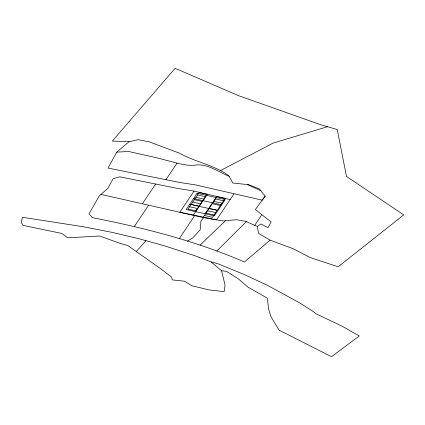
<?xml version="1.0" encoding="UTF-8"?>
<svg xmlns="http://www.w3.org/2000/svg" width="425" height="425" viewBox="0 0 425 425"><rect width="100%" height="100%" fill="white"/><g stroke="black" fill="none" stroke-linecap="round" stroke-linejoin="round"><path stroke-width="0.64" d="M116.758 152.134L129.088 141.684L138.157 139.697L148.899 141.706L179.169 153.048C195.117 162.074 213.887 164.842 228.868 175.722L232.788 183.021L248.551 184.673L259.319 188.886L265.158 196.074L262.188 200.164L195.266 184.864L179.6 182.437L107.993 168.061L116.758 152.134L128.685 151.486L157.489 157.988L179.249 163.683L186.177 165.012L190.065 165.309A15.417 8.904 0 0 0 196.297 164.958C208.351 163.837 218.535 172.13 229.192 176.327M254.74 225.362L261.8 214.609M179.286 238.696L194.634 215.618M142.386 203.782L155.646 184.036M134.295 226.589L148.66 205.201M165.925 179.69L177.05 163.126M230.132 199.612L194.05 191.096L179.828 212.266L216.538 219.847L233.936 193.949M195.362 211.581L206.284 195.319M193.375 215.061L207.363 194.236M205.163 213.775L216.091 197.513M203.278 217.106L217.095 196.536M265.158 196.074L255.372 209.557L271.108 221.935L267.931 227.678L260.945 223.933L257.268 226.482L245.645 221.324L236.56 219.736L222.96 220.931L203.713 217.68L100.985 194.4L99.291 195.872L89.016 213.865L92.353 217.658C144.218 227.768 195.819 241.055 244.465 261.97L270.082 240.152L293.935 249.023L309.995 257.539L338.188 266.788L403.75 214.875L346.497 176.455L337.243 129.567L319.86 124.435L238.722 95.721L175.1 68.308L112.343 141.073L129.088 141.684M203.713 217.68L200.977 220.926L200.202 229.702L192.939 237.798L187.531 241.081M211.082 261.896L221.606 270.783L226.344 271.262L238.282 278.768L247.791 287.018L267.341 298.164L268.616 309.028L270.783 316.402L279.023 330.092L331.484 356.692L359.284 335.962L342.396 326.326L315.844 313.703L312.63 311.121L299.221 302.573L267.283 285.26L243.61 274.237L218.067 263.829L211.082 261.896L194.963 255.76L163.827 245.618L138.933 238.722L111.871 232.321L83.571 226.796L22.567 217.287L21.25 222.078L22.86 225.346L61.652 233.399L67.798 237.819L99.625 236.008L120.53 243.52L127.776 245.528L136.287 251.552L146.003 240.683M216.856 251.016L246.341 221.632M200.058 245.129L225.521 220.708M100.985 194.4L107.769 188.488L113.151 178.712L119.675 176.811L176.508 188.222L194.05 191.096M220.278 170.669L272.999 143.151L327.505 126.692M248.551 184.673L247.562 184.567L260.86 190.782M207.235 194.427L199.07 192.594L187.977 209.105L196.148 210.933M217.037 196.621L225.208 198.448L212.537 217.313L204.367 215.486M197.482 194.953L205.652 196.78M215.454 198.98L223.624 200.807M195.898 197.312L204.069 199.139M213.871 201.338L222.041 203.166M193.545 198.565L221 204.712M194.315 199.67L202.486 201.498M212.288 203.692L220.458 205.525M192.732 202.029L200.903 203.857M191.149 204.388L199.314 206.215M209.121 208.409L217.287 210.237M189.741 204.223L217.202 210.37M189.566 206.747L197.731 208.574M207.533 210.768L215.703 212.596M205.95 213.127L214.12 214.954M270.082 240.152L258.543 233.383L257.268 226.482M136.287 251.552L161.224 269.158L171.328 276.898L172.476 279.932L184.386 281.196L191.978 285.781L208.787 289.85L224.124 291.656L225.048 285.217L221.606 270.783M197.104 193.263L186.182 209.525L214.343 215.831L225.271 199.569L197.104 193.263"/></g></svg>
